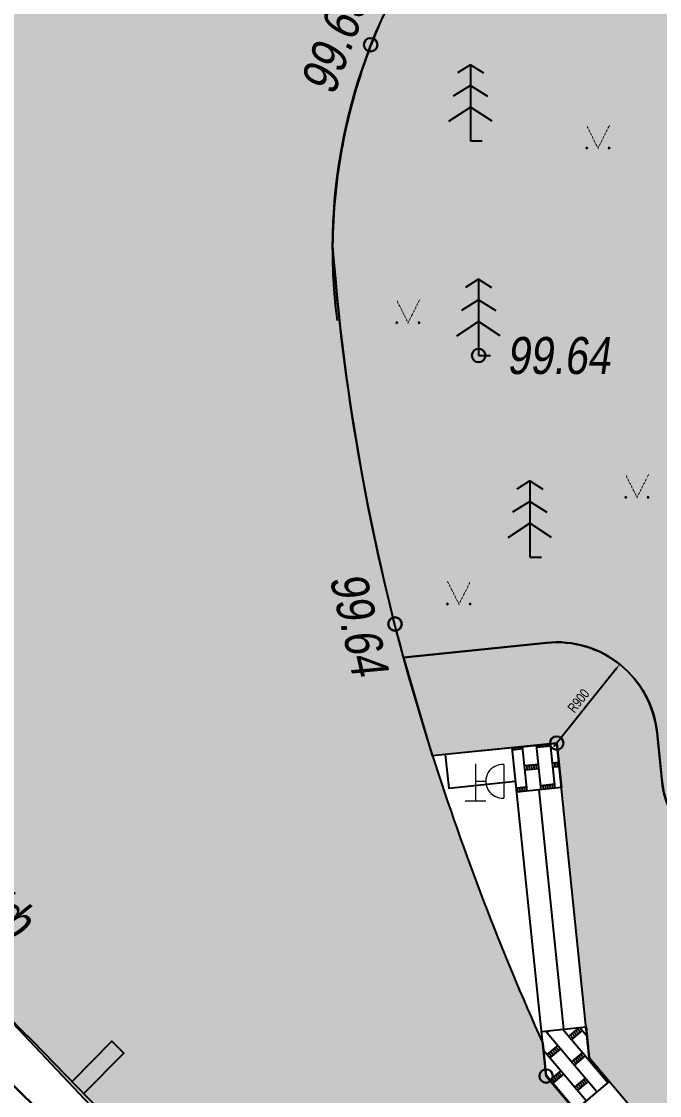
# Model space of a CAD drawing. Header units: millimetres. Extents: x 97194 to 152491, y 18573 to 58496.
# Drawn here: x 125219 to 130910, y 35493 to 45079 of the extents above; entities that cross this region are included whole.
import ezdxf

# ---------------------------------------------------------------- set-up
doc = ezdxf.new("R2010")
doc.units = ezdxf.units.MM
for name, color, linetype in [('dwgmodels.com', 7, 'Continuous'), ('floor hatch', 252, 'Continuous'), ('txt2', 7, 'Continuous')]:
    doc.layers.add(name, color=color, linetype=linetype)
doc.styles.add('D431', font='romanc.shx')
doc.styles.add('KOTE', font='romrust.shx', dxfattribs={"width": 0.8})
doc.styles.get("Standard").update_dxf_attribs({"font": 'arial.ttf'})
doc.linetypes.add('Забор деревяный', pattern='A,2.5,[1,djekshp.shx,S=0.8,R=0,X=0,Y=0],2.5', length=5)
doc.linetypes.add('Забор металлический', pattern='A,4,[133,ltypeshp.shx,S=0.3,R=0,X=0,Y=0],4', length=8)
doc.dimstyles.new('dwgmodels.com 40', dxfattribs={"dimscale": 40, "dimtxt": 2.2, "dimasz": 1.7, "dimexe": 1, "dimexo": 2, "dimgap": 1, "dimtad": 1, "dimdec": 0, "dimzin": 9, "dimdsep": 46, "dimtxsty": 'KOTE', "dimblk": 'ARCHTICK', "dimcen": 0, "dimdle": 1, "dimclrd": 4, "dimclre": 4, "dimclrt": 3, "dimadec": 0, "dimazin": 0, "dimtfac": 0.6666666666666667, "dimtdec": 0, "dimtix": 1, "dimtmove": 2, "dimatfit": 0, "dimfxl": 1, "dimtvp": 1, "dimtolj": 1, "dimarcsym": 0})

# ---------------------------------------------------------------- blocks, each defined once
blk = doc.blocks.new('395Elka')
at = {"color": 7}
for p, q in [((0, 3.401339336521545), (-0.5784854511967978, 3.032792491840297)), ((0, 3.401339336521545), (0.5784854511967694, 3.032792491840297)), ((0, 3.401339336521545), (0, 0)), ((0, 2.479972224818454), (-0.7671220113572019, 2.003932550449036)), ((0, 2.479972224818454), (0.7671220113571735, 2.003932550435053)), ((-0.9683343422051962, 0.8829358978664743), (0, 1.512536757526732)), ((0.9683343422051678, 0.8829358978664743), (0, 1.512536757526732)), ((0, 0), (0.5281823684742903, 0))]:
    blk.add_line(p, q, dxfattribs=at)
at = {"style": 'D431', "flags": 9}
blk.add_attdef('Breed', (-1.365942394863797, -1.509631221527418), '', height=0.8, dxfattribs=at)
blk = doc.blocks.new('gazon')
at = {"layer": 'dwgmodels.com'}
for p, q in [((-0.254999999996361, 0.5), (-0.249999999996362, 0.5)), ((0.245000000003639, 0.5), (0.250000000003638, 0.5)), ((-0.2424999999992714, 0.4750000000058208), (-0.2374999999992724, 0.4750000000058208)), ((-0.2300000000058198, 0.4500000000116415), (-0.2250000000058208, 0.4500000000116415)), ((-0.2175000000123681, 0.4250000000029104), (-0.2125000000123691, 0.4250000000029104)), ((-0.2050000000043646, 0.4000000000087311), (-0.2000000000043656, 0.4000000000087311)), ((-0.192500000003637, 0.375), (-0.187500000003638, 0.375)), ((-0.1800000000029094, 0.3500000000058208), (-0.1750000000029104, 0.3500000000058208)), ((-0.1675000000058198, 0.3250000000116415), (-0.1625000000058208, 0.3250000000116415)), ((-0.1550000000087302, 0.3000000000029104), (-0.1500000000087311, 0.3000000000029104)), ((-0.1425000000043646, 0.2750000000087311), (-0.1375000000043656, 0.2750000000087311)), ((-0.129999999999999, 0.25), (-0.125, 0.25)), ((0.120000000000001, 0.25), (0.125, 0.25)), ((0.132499999995634, 0.2750000000087311), (0.137499999995633, 0.2750000000087311)), ((0.1449999999912706, 0.3000000000029104), (0.1499999999912696, 0.3000000000029104)), ((0.1574999999941795, 0.3250000000116415), (0.1624999999941785, 0.3250000000116415)), ((0.1699999999970885, 0.3500000000058208), (0.1749999999970875, 0.3500000000058208)), ((0.182499999996363, 0.375), (0.187499999996362, 0.375)), ((0.194999999995634, 0.4000000000087311), (0.199999999995633, 0.4000000000087311)), ((0.2074999999876326, 0.4250000000029104), (0.2124999999876316, 0.4250000000029104)), ((0.2199999999941795, 0.4500000000116415), (0.2249999999941785, 0.4500000000116415)), ((0.2325000000007265, 0.4750000000058208), (0.2375000000007255, 0.4750000000058208)), ((-0.2348276947431387, -0.01769587739997114), (-0.2701830338024678, 0.01765946165935617)), ((-0.2701830347386931, -0.01769587739556222), (-0.234827695679364, 0.01765946166376509)), ((-0.1175000000029094, 0.2250000000058208), (-0.1125000000029104, 0.2250000000058208)), ((-0.1050000000021818, 0.2000000000116415), (-0.1000000000021828, 0.2000000000116415)), ((-0.09250000001236813, 0.1750000000029104), (-0.08750000001236913, 0.1750000000029104)), ((-0.08000000000800256, 0.1500000000087311), (-0.07500000000800355, 0.1500000000087311)), ((-0.06750000000363698, 0.125), (-0.06250000000363798, 0.125)), ((-0.05500000000290939, 0.1000000000058208), (-0.05000000000291038, 0.1000000000058208)), ((-0.04250000000581977, 0.07500000001164153), (-0.03750000000582077, 0.07500000001164153)), ((-0.03000000000873015, 0.05000000000291038), (-0.02500000000873115, 0.05000000000291038)), ((-0.01750000000436458, 0.02500000000873115), (-0.01250000000436557, 0.02500000000873115)), ((-0.004999999999999005, 0), (0, 0)), ((0.007499999995633999, 0.02500000000873115), (0.012499999995633, 0.02500000000873115)), ((0.01999999999127056, 0.05000000000291038), (0.02499999999126956, 0.05000000000291038)), ((0.03249999999417952, 0.07500000001164153), (0.03749999999417852, 0.07500000001164153)), ((0.04499999999708848, 0.1000000000058208), (0.04999999999708749, 0.1000000000058208)), ((0.05749999999636302, 0.125), (0.06249999999636202, 0.125)), ((0.06999999999199602, 0.1500000000087311), (0.07499999999199503, 0.1500000000087311)), ((0.08249999998763258, 0.1750000000029104), (0.08749999998763158, 0.1750000000029104)), ((0.0949999999978175, 0.2000000000116415), (0.0999999999978165, 0.2000000000116415)), ((0.1074999999970885, 0.2250000000058208), (0.1124999999970875, 0.2250000000058208)), ((0.265172305260279, -0.0176958774033853), (0.2298169662009499, 0.01765946165594201)), ((0.2298169652650159, -0.01769587739185496), (0.265172304324345, 0.01765946166747234))]:
    blk.add_line(p, q, dxfattribs=at)
blk = doc.blocks.new('pjektor')
at = {"color": 7, "linetype": 'Continuous', "lineweight": 9}
for p, q in [((0, 0.8289725), (0, 0.000425303127735999)), ((0.634119, 0.8107536887133184), (0.634119, 0.0637673112866815)), ((-0.001607402811034442, 0.4372604999999999), (0.2312669999999999, 0.4372605)), ((-0.231267, 0), (0.231267, 0))]:
    blk.add_line(p, q, dxfattribs=at)
blk.add_ellipse((0.60583, 0.4372604999999999), major_axis=(0.2648560372815768, 0.2648560372815768), ratio=1, start_param=0.7098002914981576, end_param=4.002588688886532, dxfattribs=at)
blk = doc.blocks.new('*D79')
at = {"color": 4, "lineweight": -2, "transparency": 16777216}
blk.add_line((129968.5319128708, 38607.55903578445), (130513.2241096059, 39288.51014804642), dxfattribs=at)
at = {"color": 4, "transparency": 16777216}
blk.add_solid([(130504.3738276034, 39295.58948084847), (130522.0743916083, 39281.43081524438), (130555.7001064181, 39341.61184006094)], dxfattribs=at)
at = {"layer": 'Defpoints', "color": 0, "transparency": 16777216}
for p in [(130555.7001064181, 39341.61184006094, 99781), (129993.5177933486, 38638.79532520474, 99781)]:
    blk.add_point(p, dxfattribs=at)
at = {"color": 3, "transparency": 16777216, "insert": (130187.7747436946, 39016.12308562897), "char_height": 88, "attachment_point": 5, "rotation": 51.34371624316384, "style": 'KOTE'}
blk.add_mtext('\\A1;R900', dxfattribs=at)

msp = doc.modelspace()

# ---------------------------------------------------------------- hatches: boundary and pattern name
at = {"layer": 'dwgmodels.com', "true_color": 0xffcdbe}
h = msp.add_hatch(dxfattribs=at)
h.set_pattern_fill('HONEY', color=254, scale=50, style=0)
h.set_pattern_definition([(0, (-895877.3617967407, -955974.33654271), (238.125, 137.4815), [158.75, -317.5]), (120, (-895877.3617967407, -955974.33654271), (-238.1249715503903, 137.4815492761695), [158.75, -317.4999999999999]), (59.99999999999999, (-895877.3617967407, -955974.33654271), (2.844960973469313e-05, 274.9630492761694), [-317.5, 158.75])])
edge = h.paths.add_edge_path()
edge.add_line((105643.7085775571, 57854.44691355614), (110359.7725582591, 57515.32246487384))
edge.add_line((110359.7725582591, 57515.32246487384), (111413.6382032592, 56313.66345728998))
edge.add_line((111413.6382032592, 56313.66345728998), (112889.6382032592, 55459.66345728998))
edge.add_line((112889.6382032592, 55459.66345728998), (118772.9929110878, 55037.89207774092))
edge.add_line((118772.9929110878, 55037.89207774092), (120982.7159031509, 56103.29655656725))
edge.add_line((120982.7159031509, 56103.29655656725), (126670.8881387498, 55713.22746886109))
edge.add_line((126670.8881387498, 55713.22746886109), (125292.2852490654, 53675.93038898188))
edge.add_line((125292.2852490654, 53675.93038898188), (126735.4874830749, 50705.68376387056))
edge.add_line((126735.4874830749, 50705.68376387056), (130029.3976329309, 50470.41024876578))
edge.add_line((130029.3976329309, 50470.41024876578), (131880.1055487773, 53205.38335877185))
edge.add_line((131880.1055487773, 53205.38335877185), (130774.9005915576, 55479.99963698949))
edge.add_arc((133336.0198217582, 64281.45496847905), 9166.512295497629, 253.7756299186634, 286.212843936544)
edge.add_line((135895.368418625, 55479.48459683923), (138757.6382032583, 55273.663457288))
edge.add_arc((124248.3471569641, 61948.35480164104), 15970.94334121983, 309.6513681988886, 335.29620917218386, ccw=False)
edge.add_arc((87809.2407945422, -11501.27476545814), 76903.02865147655, 47.22321530209581, 52.6737199777055, ccw=False)
edge.add_arc((87809.2407940378, -11501.2747660053), 76903.02865222072, 43.95532345791298, 47.22321530209672, ccw=False)
edge.add_line((143170.2886798415, 41876.90610286692), (142251.1998846426, 41644.81515153259))
edge.add_line((142251.1998846426, 41644.81515153259), (139545.7998629732, 44278.61770803219))
edge.add_line((139545.7998629732, 44278.61770803219), (138879.1230975772, 44885.89021028037))
edge.add_arc((89600.2132744966, -9236.600364813003), 73196.00357534814, 47.68191748791511, 52.70564559510593)
edge.add_arc((132959.6257297506, 46783.29003767474), 2421.892878415561, 65.85213355945959, 138.0060237256344)
edge.add_line((131159.6382032592, 48403.66345728998), (129327.6799438957, 46447.88237907126))
edge.add_arc((132852.7463358932, 43133.62693344176), 4838.427660601657, 136.7654900240553, 159.0821058527817)
edge.add_arc((133137.5981653335, 43024.75064985974), 5143.377836633967, 159.0821058527797, 179.4476986934002)
edge.add_arc((147719.4976008413, 44573.77457561123), 19781.94814645508, 184.3471129680296, 197.8045536030858)
edge.add_arc((152601.239537242, 46141.55842573781), 24909.26231025772, 197.8045536030856, 204.1295049327599)
edge.add_line((129868.4543339028, 35958.64009452896), (129898.6382032593, 35666.66345728998))
edge.add_line((129898.6382032593, 35666.66345728998), (133669.7113951909, 31200.91888789443))
edge.add_line((133669.7113951909, 31200.91888789442), (138280.2513013131, 24953.12706609553))
edge.add_line((138280.2513013131, 24953.12706609553), (140730.48977575, 19823.33402027661))
edge.add_line((140730.48977575, 19823.33402027661), (137993.3632862452, 18573.2776486724))
edge.add_line((137993.3632862452, 18573.2776486724), (136453.6382032589, 21944.66345729056))
edge.add_line((136453.6382032589, 21944.66345729056), (133415.6304122351, 26559.33069779101))
edge.add_line((133415.6304122351, 26559.33069779101), (131125.2580109523, 29521.48144375143))
edge.add_line((131125.2580109523, 29521.48144375143), (128577.3983162486, 32495.37800880015))
edge.add_line((128577.3983162486, 32495.37800880015), (125145.1197933174, 36134.94666595309))
edge.add_line((125145.1197933174, 36134.94666595309), (124963.907465136, 36337.08048702736))
edge.add_line((124963.907465136, 36337.08048702736), (119548.2833391316, 41448.49184120953))
edge.add_arc((115463.0685633577, 37120.13981344907), 5951.773772617658, 46.65528636752876, 82.22757336823311)
edge.add_line((116267.9790874556, 43017.23486852628), (116451.7772267339, 45976.29981903912))
edge.add_line((116451.7772267339, 45976.29981903912), (118658.7490450468, 45839.21688222309))
edge.add_line((118658.7490450468, 45839.21688222309), (119148.612794035, 53725.79645179532))
edge.add_line((119148.612794035, 53725.79645179532), (116188.6544301637, 53909.65008417383))
edge.add_line((116188.6544301637, 53909.65008417383), (109265.6382032592, 54339.66345728998))
edge.add_line((109265.6382032592, 54339.66345728998), (107894.265255157, 54424.84435069043))
edge.add_line((107894.265255157, 54424.84435069043), (107887.7942061346, 54320.66345728998))
edge.add_arc((107810.4592940206, 53545.2171851617), 779.2930190816005, 84.30474917640556, 229.9590935706964)
edge.add_line((107309.1133146866, 52948.60188314965), (106721.0511311664, 52985.1285349527))
edge.add_line((106721.0511311664, 52985.1285349527), (106541.6382032592, 50096.66345728998))
edge.add_line((106541.6382032592, 50096.66345728998), (107300.2066983337, 50049.54604681063))
edge.add_arc((110437.4816086345, 48049.53190473659), 3720.557811847432, 147.4824713771969, 251.3194061871365)
edge.add_line((109245.8161466955, 44524.97748493816), (109241.3853551505, 44453.64379235875))
edge.add_line((109241.3853551505, 44453.64379235875), (110303.6382032592, 44387.66345728998))
edge.add_line((110303.6382032592, 44387.66345728998), (110425.5638269417, 46350.60955143749))
edge.add_line((110425.5638269417, 46350.60955143749), (116429.2464300384, 45977.69928764779))
edge.add_line((116429.2464300384, 45977.69928764779), (116201.0440817945, 42303.74713032442))
edge.add_line((116201.0440817945, 42303.74713032442), (109723.6381789764, 42706.08204767102))
edge.add_line((109723.6381789764, 42706.08204767102), (109765.6236417242, 43382.02856017387))
edge.add_line((109765.6236417242, 43382.02856017387), (106276.6382032591, 43598.74196196924))
edge.add_arc((106541.2167966711, 45229.24468390702), 1651.82957908447, 177.7959121330194, 260.78305878953563, ccw=False)
edge.add_line((104890.609282368, 45292.77256805782), (105042.4141881516, 48173.88562150748))
edge.add_line((105042.4141881516, 48173.88562150748), (101134.1943090044, 48416.66992891399))
edge.add_line((101134.1943090044, 48416.66992891399), (101194.0375597623, 49356.30490064056))
edge.add_line((101194.0375597623, 49356.30490064056), (101368.6837243679, 49345.18207777158))
edge.add_line((101368.6837243679, 49345.18207777158), (101372.4150343621, 49403.76962635125))
edge.add_line((101372.4150343621, 49403.76962635125), (105104.6382032592, 49175.66345728998))
edge.add_line((105104.6382032592, 49175.66345728998), (105643.7085775571, 57854.44691355614))
at = {"layer": 'dwgmodels.com', "true_color": 0xfde9ba}
h = msp.add_hatch(color=254, dxfattribs=at)
edge = h.paths.add_edge_path()
edge.add_line((128629.0543324989, 39402.53659787712), (129900.9710830224, 39534.02440934505))
edge.add_arc((129993.5177947201, 38638.79532689242), 900.0000021750226, 5.898156157250185, 95.90213945302389, ccw=False)
edge.add_line((130888.7533090072, 38731.27980058474), (130932.0123253205, 38312.82377150508))
edge.add_arc((131636.3159654369, 38359.78461049283), 705.8675073125655, 183.8146630699241, 287.0502012840769)
edge.add_line((131843.2830139376, 37684.94123702419), (131896.8680570924, 37699.18717882076))
edge.add_line((131896.8680570924, 37699.18717882076), (132448.8446577958, 35496.30258758881))
edge.add_line((132448.8446577958, 35496.30258758881), (133369.7582140111, 35729.57972315737))
edge.add_line((133369.7582140111, 35729.57972315737), (133388.174829977, 35656.87602135111))
edge.add_line((133388.174829977, 35656.87602135111), (133533.5822335898, 35693.70925328298))
edge.add_line((133533.5822335898, 35693.70925328298), (133779.1371131358, 34724.32656253018))
edge.add_line((133779.1371131358, 34724.32656253017), (133633.7297095229, 34687.49333059828))
edge.add_line((133633.7297095229, 34687.49333059828), (134272.1723963425, 32167.09833464098))
edge.add_line((134272.1723963425, 32167.09833464097), (133539.1024228845, 31975.57025793496))
edge.add_line((133539.1024228845, 31975.57025793496), (130283.8336806747, 35830.49215288245))
edge.add_line((130283.8336806747, 35830.49215288245), (129993.5177966034, 38638.79532927371))
edge.add_line((129993.5177966034, 38638.79532927371), (128998.8188163998, 38535.96564964059))
edge.add_line((128998.8188163998, 38535.9656496406), (128885.0039916895, 38525.02900682919))
edge.add_line((128885.0039916895, 38525.02900682919), (128629.0543324989, 39402.53659787712))
at = {"layer": 'dwgmodels.com'}
h = msp.add_hatch(dxfattribs=at)
h.set_pattern_fill('BRSTONE', color=256, scale=15, angle=95.90213952383189, style=0)
h.set_pattern_definition([(95.90213952383176, (-1074958.977259824, -761728.7429985245), (-125.0635025004154, -12.92877574747838), []), (185.9021395238319, (-1074994.237557317, -761387.6607189771), (-105.4744483375693, -202.4189310511381), [125.7299999999999, -125.7299999999999]), (185.9021395238319, (-1074990.319746485, -761425.5587500375), (-105.4744483375693, -202.4189310511381), [125.7299999999999, -125.7299999999999]), (95.90213952383176, (-1075015.081474401, -761389.8155149347), (-144.6525566632614, 176.5613795561813), [-342.8999999999996, 38.09999999999995]), (95.90213952383176, (-1075035.925391484, -761391.9703108928), (-144.6525566632614, 176.5613795561813), [-342.8999999999996, 38.09999999999995]), (95.90213952383176, (-1075056.769308568, -761394.1251068512), (-144.6525566632614, 176.5613795561813), [-342.8999999999996, 38.09999999999995]), (95.90213952383176, (-1075077.613225651, -761396.2799028087), (-144.6525566632614, 176.5613795561813), [-342.8999999999996, 38.09999999999995]), (95.90213952383176, (-1075098.457142734, -761398.4346987662), (-144.6525566632614, 176.5613795561813), [-342.8999999999996, 38.09999999999995])])
h.paths.add_polyline_path([(129595.6382032592, 38597.66345729033), (129993.5177944988, 38638.79532905616), (130034.6496662649, 38240.91573781654), (129636.7700750251, 38199.78386605001)])
h = msp.add_hatch(dxfattribs=at)
h.set_pattern_fill('BRSTONE', color=256, scale=15, angle=130.1792339927786, style=0)
h.set_pattern_definition([(130.1792339927786, (-895877.3617967407, -955974.33654271), (-96.0614812190923, -81.11858434411916), []), (220.1792339927786, (-896098.5942994973, -955712.3506848398), (26.84546475684581, -226.6662831609256), [125.73, -125.73]), (220.1792339927786, (-896074.0129103023, -955741.4602246031), (26.84546475684581, -226.6662831609256), [125.73, -125.73]), (130.1792339927786, (-896114.6045463672, -955725.870448897), (-218.9684271950304, 64.42911447268733), [-342.9, 38.1]), (130.1792339927786, (-896130.6147932371, -955739.3902129544), (-218.9684271950304, 64.42911447268733), [-342.9, 38.1]), (130.1792339927786, (-896146.6250401069, -955752.9099770117), (-218.9684271950304, 64.42911447268733), [-342.9, 38.1]), (130.1792339927786, (-896162.6352869768, -955766.4297410691), (-218.9684271950304, 64.42911447268733), [-342.9, 38.1]), (130.1792339927786, (-896178.6455338467, -955779.9495051265), (-218.9684271950304, 64.42911447268733), [-342.9, 38.1])])
h.paths.add_polyline_path([(130283.8336806747, 35830.49215288245), (130462.3224967286, 35619.12381808175), (130156.7105303893, 35361.05149095092), (129898.6382032593, 35666.66345728998), (129857.5063314932, 36064.54304852959), (130255.3859227331, 36105.67492029601)])
at = {"layer": 'floor hatch', "true_color": 0xcef77e}
h = msp.add_hatch(color=71, dxfattribs=at)
edge = h.paths.add_edge_path()
edge.add_line((133951.1548203678, 48992.67905804476), (136458.0459978397, 46995.63345508559))
edge.add_line((136458.0459978397, 46995.63345508558), (138544.2033066076, 45188.83587700238))
edge.add_arc((137625.6478293386, 44575.10055750507), 1104.724041206466, -24.95605209323179, 33.74897244358738, ccw=False)
edge.add_arc((149534.3171590084, 39450.09449687605), 11860.43727042517, 156.8705447447319, 190.3449289973063)
edge.add_arc((137386.7051325274, 37184.34741284479), 498.8471060973055, -75.6493686743562, 15.811755097663308, ccw=False)
edge.add_line((137510.3469913696, 36701.06579100953), (137266.0373437356, 36637.81415115204))
edge.add_line((137266.0373437356, 36637.81415115204), (136623.4582064238, 39119.77798588087))
edge.add_line((136623.4582064238, 39119.77798588088), (132188.5179716078, 37983.34261681999))
edge.add_line((132188.5179716078, 37983.34261681999), (132229.4866275906, 37787.61604846053))
edge.add_line((132229.4866275906, 37787.61604846052), (131896.3556582316, 37699.05095415958))
edge.add_arc((131639.9963825759, 38360.72771424992), 709.6028558696487, 187.9334055607882, 291.17830265756436, ccw=False)
edge.add_line((130937.1850223654, 38262.78689019079), (130888.7533090072, 38731.27980058474))
edge.add_arc((129993.5177933486, 38638.79532520476), 900.0000037127035, 5.898156255148701, 95.90213935512524)
edge.add_line((129900.9710830224, 39534.02440934506), (128625.5197287187, 39402.17119871458))
edge.add_arc((147956.2966192461, 44622.32162503361), 20023.20917497352, 184.4884416455152, 195.1118974994648, ccw=False)
edge.add_arc((132973.5277283573, 43056.93039273607), 4979.032179158349, 137.0745326467467, 180.0182365362792, ccw=False)
edge.add_arc((1205554.084942045, -960856.5234734424), 1474084.61116217, 136.7846905810085, 136.8946205247034, ccw=False)
edge.add_arc((132960.0889899439, 46780.70823647654), 2424.059687911947, 65.88708970436392, 134.4579111159553, ccw=False)
edge.add_arc((133950.5210384534, 48992.62420553034), 0.6361511717580288, 4.946505164476207, 100.5128224554906, ccw=False)

# ---------------------------------------------------------------- linework, layer by layer
at = {"layer": 'Defpoints', "color": 5}
msp.add_arc((129993.5177944965, 38638.79532905592, 99781), 900, 5.902139453091171, 95.90213945271425, dxfattribs=at)
at = {"layer": 'dwgmodels.com', "color": 3, "elevation": 99781}
msp.add_lwpolyline([(133951.1548203678, 48992.67905804476), (136458.0459978397, 46995.63345508558), (138544.2033066077, 45188.83587700238, -0.2619022067293256), (138627.2256468163, 44108.99211223067, 0.147107144092339), (137866.6769171257, 37320.27210247554, -0.4217026338319257), (137510.3469913696, 36701.06579100953), (137266.0373437356, 36637.81415115204), (136623.4582064238, 39119.77798588088), (132188.5179716078, 37983.34261681999), (132229.4866275906, 37787.61604846052), (131896.3556582316, 37699.05095415958, -0.4836605922414923), (130937.1850223654, 38262.78689019079), (130888.7533090072, 38731.27980058474, 0.4142339239316826), (129900.9710830224, 39534.02440934506), (128625.5197287187, 39402.17119871457, -0.04638679846035507), (127994.4958014044, 43055.3456285491, -0.1896014517549099), (129327.6799438957, 46447.88237907126, -0.0004796599027876638), (131262.3136330414, 48510.91753250241, -0.308456247628307), (133950.4049691303, 48993.24967833197, -0.4429631859975632)], format="xyb", close=True, dxfattribs=at)
at = {"layer": 'dwgmodels.com'}
msp.add_lwpolyline([(128036.6382032592, 42408.66345728998, -0.2243692237607814), (129340.6382032593, 46461.66345728998), (130250.1382032592, 47432.66345728998), (131159.6382032592, 48403.66345728998, -0.3256622201063162), (133950.4049692537, 48993.24967827665)], format="xyb", dxfattribs=at)
at = {"layer": 'dwgmodels.com', "color": 1}
msp.add_lwpolyline([(129327.6799438957, 46447.88237907126, 0.09768354041571967), (128333.2048531843, 44861.08952723321, 0.08909629903504036), (127994.4592869044, 43074.32935061579, 0.05878674191499932), (128885.0039916895, 38525.02900682919, 0.02760481508919728), (129868.4543339028, 35958.64009452896), (129898.6382032593, 35666.66345728998), (133669.7113951909, 31200.91888789442), (138280.2513013131, 24953.12706609553), (140730.48977575, 19823.33402027661), (137993.3632862452, 18573.2776486724), (136453.6382032589, 21944.66345729056), (133415.6304122351, 26559.33069779101), (131125.2580109523, 29521.48144375143), (128577.3983162486, 32495.37800880015), (125145.1197933174, 36134.94666595309)], format="xyb", dxfattribs=at)
at = {"layer": 'dwgmodels.com', "color": 254, "true_color": 0xffcdbe, "elevation": 99781}
msp.add_lwpolyline([(128629.0543324989, 39402.53659787712), (129900.9710830224, 39534.02440934505, -0.4142339249326047), (130888.7533090072, 38731.27980058474), (130932.0123253205, 38312.82377150508, 0.4836102047814365), (131843.2830139376, 37684.94123702419), (131896.8680570924, 37699.18717882076), (132448.8446577958, 35496.30258758881), (133369.7582140111, 35729.57972315737), (133388.174829977, 35656.87602135111), (133533.5822335898, 35693.70925328298), (133779.1371131358, 34724.32656253017), (133633.7297095229, 34687.49333059828), (134272.1723963425, 32167.09833464097), (133539.1024228845, 31975.57025793496), (130283.8336806747, 35830.49215288245), (129993.5177966034, 38638.79532927371), (128998.8188163998, 38535.9656496406), (128885.0039916895, 38525.02900682919), (128629.0543324989, 39402.53659787712)], format="xyb", dxfattribs=at)
at = {"layer": 'dwgmodels.com'}
for points in [[(129595.6382032592, 38597.66345728998), (129993.5177944988, 38638.79532905616), (130034.6496662651, 38240.91573781654), (129636.7700750248, 38199.78386605036)], [(130283.8336806747, 35830.49215288245), (130462.3224967286, 35619.12381808175), (130156.7105303893, 35361.05149095092), (129898.6382032593, 35666.66345728998), (129857.5063314932, 36064.54304852959), (130255.3859227331, 36105.67492029601)]]:
    msp.add_lwpolyline(points, close=True, dxfattribs=at)
for points in [[(141077.5603762685, 20026.10238859703), (138624.7724410151, 25159.89407248381), (134012.7564247549, 31414.66258752421), (130283.8336806744, 35830.49215288268), (129993.5177944988, 38638.79532905581)], [(129595.6382032592, 38597.66345728998), (128998.8188163998, 38535.9656496406), (129029.6677202244, 38237.555956211), (129626.4871070836, 38299.25376385945)], [(140558.5754039283, 20184.49576165405), (138280.2513013131, 24953.12706609553), (133698.6382032592, 31166.66345728997), (133698.6382032592, 31166.66345728997), (129898.6382032593, 35666.66345728998), (129595.6382032592, 38597.66345728998)], [(125774.5853184989, 35510.29033215513), (126131.0579693522, 35872.02004753548), (126024.2184371663, 35977.30686704436), (125670.0879773453, 35617.95388405438)]]:
    msp.add_lwpolyline(points, dxfattribs=at)
at = {"layer": 'dwgmodels.com', "linetype": 'Забор деревяный', "ltscale": 0.8}
msp.add_lwpolyline([(130056.4461271131, 36085.10898441268), (129835.7098706431, 38220.34980193322)], dxfattribs=at)
at = {"layer": 'dwgmodels.com', "linetype": 'Забор металлический', "lineweight": 30, "ltscale": 0.8, "elevation": 99843, "flags": 128}
msp.add_lwpolyline([(132861.6382032592, 26681.66345728997), (130835.6382032592, 29373.66345728997), (128590.6382032593, 31947.66345728997), (126361.6382032592, 34383.66345728998), (124665.8190613217, 36054.83704129822), (124943.8606007106, 36349.58283755457)], dxfattribs=at)
at = {"layer": 'dwgmodels.com', "elevation": 99747}
msp.add_lwpolyline([(137761.6382032591, 19080.66345728997), (136453.6382032591, 21944.66345728997, 0.03791111530871032), (131001.6382032591, 29671.66345728997, 0.02284128024683268), (124921.6382032592, 36379.66345728998, -17.0370038067606)], format="xyb", dxfattribs=at)
at = {"layer": 'txt2', "lineweight": 30}
for centre in [(128333.2048531843, 44871.14049869933), (129296.6382032592, 42097.66345728998, 99637), (128550.6382032593, 39701.66345728998, 99641), (129993.5177944988, 38638.79532905616), (129898.6382032593, 35666.66345728998, 99692)]:
    msp.add_circle(centre, 59.99999880000001, dxfattribs=at)

# ---------------------------------------------------------------- block references
at = {"layer": 'dwgmodels.com'}
for name, p, xscale, yscale, zscale in [('395Elka', (129223.6382032593, 44012.66345728998, 99602), 200, 200, 200), ('gazon', (130362.830749034, 43948.8104772396), 400, 400, 400), ('395Elka', (129296.6382032592, 42097.66345728998, 99637), 200, 200, 200), ('gazon', (128668.362021092, 42390.4402863328), 400, 400, 400), ('gazon', (130710.8019819599, 40832.06735756184), 400, 400, 400), ('395Elka', (129752.6382032593, 40297.66345728998, 99631), 200, 200, 200), ('gazon', (129122.2390429585, 39878.88827764947), 400, 400, 400), ('pjektor', (129268.5069418249, 38122.66345728998, 99682), 400.0000000001164, 400.0000000001164, 400.0000000001164)]:
    msp.add_blockref(name, p, dxfattribs=dict(at, xscale=xscale, yscale=yscale, zscale=zscale))

# ---------------------------------------------------------------- texts
at = {"layer": 'txt2', "oblique": 8, "width": 0.8}
for s, rotation, p in [('99.63', 69.67174935370775, (128005.3490543688, 44408.85457047535)), ('99.64', 283.2721388888887, (127964.7830781349, 40112.52965860598)), ('100.07ф', 316.6704493419115, (124102.2540461841, 37851.56324482238))]:
    msp.add_text(s, height=330, rotation=rotation, dxfattribs=at).set_placement(p)
msp.add_text('99.64', height=330, dxfattribs=at).set_placement((129546.6382032592, 41932.66345728986))

# ---------------------------------------------------------------- dimensions: what is measured, and where the dimension line sits
at = {"color": 5}
dim = msp.add_radius_dim(center=(129993.5177933486, 38638.79532520474, 99781), mpoint=(130555.7001064181, 39341.61184006094, 99781), dimstyle='dwgmodels.com 40', override={"dimsah": 1}, dxfattribs=at)
dim.commit()
dim.dimension.update_dxf_attribs({"geometry": '*D79', "text_midpoint": (130187.7747436946, 39016.12308562897)})

doc.saveas('drawing.dxf')
